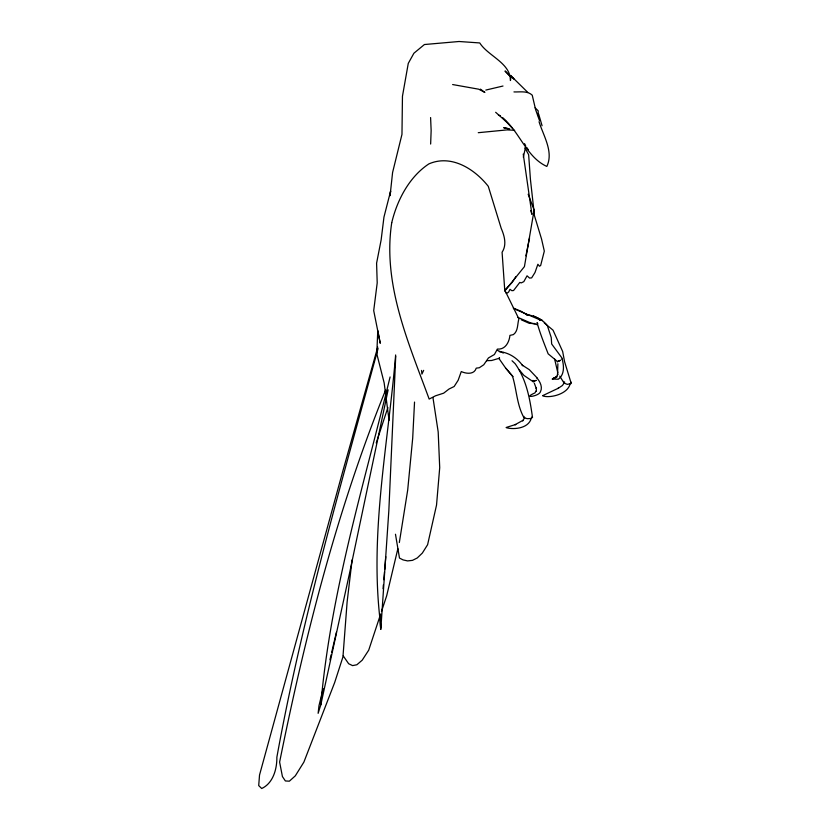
<?xml version="1.0" encoding="UTF-8"?>
<svg xmlns="http://www.w3.org/2000/svg" width="830" height="830" viewBox="0 0 830 830"><rect width="100%" height="100%" fill="white"/><g stroke="black" fill="none" stroke-linecap="round" stroke-linejoin="round"><path stroke-width="1.25" d="M421.526 370.408L421.92 374.102L423.653 370.346M542.893 395.879C549.097 398.39 567.533 394.603 570.106 383.968M430.646 144.047L431.144 130.538L430.594 117.559M395.723 356.257L388.834 510.751L380.804 629.451L380.15 624.616L380.607 615.362M552.303 379.061L557.065 376.685L552.396 379.04L558.341 379.206C564.473 374.797 564.078 366.196 562.294 359.66M414.533 402.073L412.697 438.147L407.696 490.042L399.334 542.529M544.221 322.86L553.029 330.174L562.657 351.495L564.597 361.756L571.237 383.502L567.305 384.373L564.265 383.159L563.612 381.416M383.055 588.698L383.377 584.849M383.823 579.734L384.477 572.046M384.695 569.494L385.794 556.691M395.64 354.96C388.108 445.502 368.686 536.356 381.012 627.397M390.1 195.444L392.59 172.484L401.969 134.377L402.457 96.239L408.267 63.402L413.911 53.224L424.421 44.53L459.042 41.5L479.75 42.942C488.03 56.056 510.523 62.893 510.44 80.52L510.875 76.983L505.159 71.131L510.875 76.983L510.429 78.414M390.09 195.683L390.629 191.045L383.958 217.097L381.146 239.88L376.592 263.193L377.204 282.885L373.708 310.617L380.244 343.288L377.764 330.589L376.81 353.829L384.145 382.827L389.083 420.354M323.15 688.578L319 705.614L318.129 713.333L320.795 704.857C330.496 593.087 363.716 485.488 390.09 376.965M352.107 559.877L347.116 601.999L343.049 655.617L348.642 663.72L352.584 665.608L356.869 664.757L362.202 660.182L368.707 650.181L380.68 613.951M517.92 317.423L530.972 323.088L537.166 324.675M538.182 115.723L538.193 110.867L535.132 107.776M525.909 255.837L529.561 237.847M388.118 389.861L349.503 573.395L320.795 704.857M523.336 157.223L525.681 146.578M329.935 659.798L331.108 654.797M331.699 652.297L336.409 632.273M397.861 548.723L386.666 595.826L381.478 611.534M378.065 348.558C341.12 483.942 301.923 618.983 276.867 757.219C277.023 768.912 273.174 783.24 261.709 788.5L258.711 785.585L259.531 775.023L342.956 470.662L377.754 347.106M343.35 655.669L334.677 682.509L303.884 762.106L295.314 775.832L289.359 781.186L285.375 780.957L282.428 776.558L279.617 762.085C305.129 635.635 337.032 509.921 385.566 390.162M376.208 443.044L387.88 407.551M535.537 380.493L533.223 381.769L533.036 380.42M537.498 378.656C540.33 382.288 542.768 387.33 540.423 391.822C538.95 396.367 521.448 398.825 534.935 392.922L536.388 390.484M515.97 276.525L512.141 282.428L505.138 289.826M531.314 418.009C528.845 428.737 513.345 429.774 506.238 427.658M524.716 417.656L522.641 420.914L523.025 420.302L515.025 424.732L515.793 424.462L506.331 427.429M564.711 382.091L562.46 385.462L557.947 388.502L558.466 388.17L542.779 395.599M512.037 360.76L515.129 363.696C526.438 379.486 529.872 398.608 532.497 417.428L530.847 418.538L527.092 418.662L524.062 417.718L524.031 416.401M504.671 291.133L524.425 266.617L534.136 210L528.171 194.241M505.906 368.313L512.878 376.571L505.553 367.949L498.996 358.56L499.442 357.979M533.067 381.458L533.317 380.825M498.996 358.56L499.484 358.031M537.083 322.559C539.998 333.38 544.107 343.319 548.153 353.829L557.532 361.6M552.51 378.739L556.308 376.851L557.802 374.372L557.521 374.932L557.885 363.748M560.437 360.179L557.262 361.89M536.46 380.379L532.964 381.209M561.474 359.048L562.45 358.653L551.67 343.994L551.245 337.571L547.406 325.817C542.498 318.762 533.949 315.805 525.857 314.311L527.299 315.016L521.064 311.26L513.303 308.065M559.939 360.728L558.019 361.226M485.809 90.076L503.001 86.03M499.619 358.166L491.671 360.49L486.577 360.697M539.593 320.463L540.818 320.162M536.522 377.93L537.228 378.169M478.256 132.696L507.151 129.885L514.652 130.3M513.957 91.922C520.057 92.161 527.351 90.584 532.238 95.18L535.651 109.788L539.542 120.724M534.966 323.565L529.332 323.358L521.302 319.809M499.276 351.702C508.572 352.314 517.422 358.145 522.734 365.729L522.215 365.107L529.291 369.661L537.072 377.858M509.755 128.92L503.706 127.696L508.624 128.775M452.63 84.546L478.734 89.204L484.876 92.441L480.435 89.132M505.595 292.668L507.12 293.115L508.603 292.077L510.014 289.338L511.861 290.687L513.562 290.521L519.788 282.428L521.25 282.895L523.823 281.64L527.05 275.809L529.561 278.081L531.646 277.884L534.997 272.51L537.892 264.251L539.417 266.233L540.652 265.517L544.314 251.117L541.565 239.082L534.468 215.707L530.432 179.436L528.648 154.722L524.944 147.906M498.415 115.038L500.438 115.764M513.791 308.667L541.285 320.421M497.274 350.322L501.611 352.127M537.186 323.202L537.809 323.586M533.223 381.769L523.906 375.399L519.165 369.744M512.65 128.577L506.103 121.564L495.655 112.289M527.683 92.296L510.512 75.426L513.884 78.995L513.251 78.321M506.103 121.564L502.43 117.684C519.653 131.472 526.179 157.057 546.825 166.436C553.838 151.849 543.37 135.757 539.043 121.73M570.573 381.769L571.289 382.651M532.051 416.753L532.497 417.428M526.977 147.719L528.316 149.867M559.773 376.125L563.56 382.267M524.529 143.652L525.639 145.572M534.292 383.118L536.377 388.772L536.377 387.849L536.398 391.252M538.649 114.021L542.073 125.735M523.606 417.044C516.82 404.397 516.654 389.706 512.484 376.104M530.733 210.633L531.926 214.327L523.242 154.09M554.637 359.079L557.874 373.044M395.474 534.24L399.489 558.071L403.069 559.897L407.572 560.914L412.489 560.354L417.22 557.999L422.335 553.081L427.606 544.708L436.528 505.096L439.713 467.632L438.188 431.953L432.98 397.726M503.022 352.335L503.084 353.248M391.729 222.741C382.402 284.244 408.516 342.666 429.162 399.074L435.48 395.817L443.666 393.171L449.009 389.031L454.155 386.51L458.16 380.264L461.273 371.56C466.232 373.822 474.293 374.787 476.233 368.157L479.325 367.742L483.755 364.775L488.455 357.948L494.4 354.493L497.388 349.098C505.408 349.741 509.205 342.188 509.931 335.382L513.386 334.604C518.325 331.004 517.277 324.136 518.885 318.886L504.733 290.002L502.088 252.258C506.974 244.819 504.443 235.845 501.206 228.343L488.289 186.335C474.584 168.957 451.323 154.131 428.903 163.884C409.252 176.832 397.041 200.279 391.729 222.741M534.987 316.821L533.472 316.074L542.467 320.588L534.987 316.821"/></g></svg>
